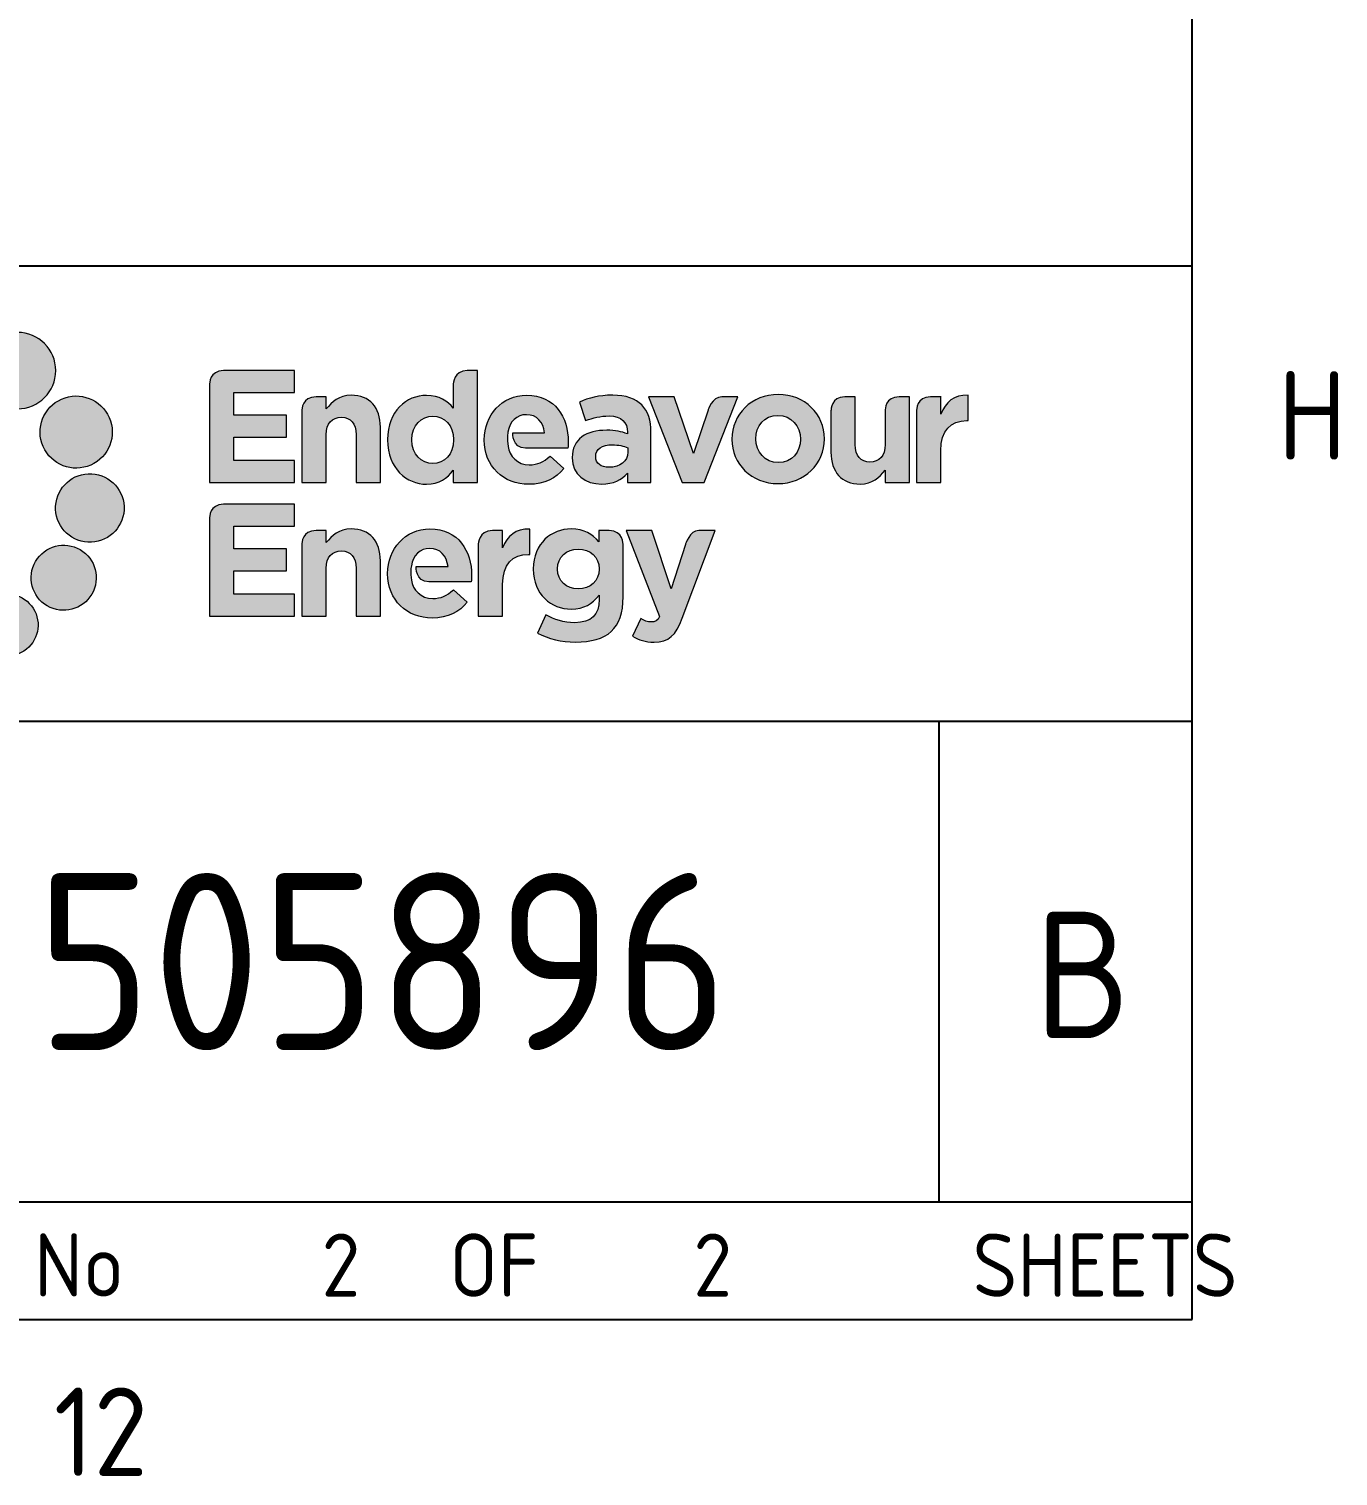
# Paper-space layout 'Sheet(2)' of a CAD drawing. Header units: metres, sheet in millimetres. Extents: x -19 to 815, y -968 to -382.
# Drawn here: x 759.8 to 811.6, y -965.7 to -908.5 of the extents above; entities that cross this region are included whole.
import ezdxf
from ezdxf.enums import TextEntityAlignment as Align

# ---------------------------------------------------------------- set-up
doc = ezdxf.new("R2010")
doc.units = ezdxf.units.M
doc.layers.get('0').update_dxf_attribs({"color": 6})
doc.layers.add('Notes', color=7, linetype='Continuous')
doc.layers.add('SupportsUG_SP_EXT', color=7, linetype='Continuous')
doc.styles.add('iecISOCP', font='isocp.shx')
doc.styles.get("Standard").update_dxf_attribs({"font": 'arial.ttf'})

# ---------------------------------------------------------------- blocks, each defined once
blk = doc.blocks.new('EE_LOGO')
h = blk.add_hatch(color=7)
edge = h.paths.add_edge_path()
edge.add_spline(control_points=[(-9.932, 4.861), (-9.932, 4.027), (-10.608, 3.351), (-11.442, 3.351), (-12.276, 3.351), (-12.953, 4.027), (-12.953, 4.861), (-12.953, 5.695), (-12.276, 6.371), (-11.442, 6.371), (-10.608, 6.371), (-9.932, 5.695), (-9.932, 4.861)], knot_values=[0, 0, 0, 0, 1, 1, 1, 2, 2, 2, 3, 3, 3, 4, 4, 4, 4], degree=3, periodic=0)
h = blk.add_hatch(color=7)
edge = h.paths.add_edge_path()
edge.add_spline(control_points=[(-3.852, 0.44), (-3.852, 0.44), (-3.852, 4.253), (-3.852, 4.3), (-3.852, 4.346), (-3.85, 4.86), (-3.293, 4.86), (-2.736, 4.861), (-0.486, 4.86), (-0.486, 4.86), (-0.486, 4.86), (-0.486, 3.995), (-0.486, 3.995), (-0.486, 3.995), (-2.886, 3.995), (-2.886, 3.995), (-2.886, 3.995), (-2.886, 3.099), (-2.886, 3.099), (-2.886, 3.099), (-0.802, 3.099), (-0.802, 3.099), (-0.802, 3.099), (-0.802, 2.233), (-0.802, 2.233), (-0.802, 2.233), (-2.886, 2.233), (-2.886, 2.233), (-2.886, 2.233), (-2.886, 1.305), (-2.886, 1.305), (-2.886, 1.305), (-0.486, 1.305), (-0.486, 1.305), (-0.486, 1.305), (-0.486, 0.44), (-0.486, 0.44), (-0.486, 0.44), (-3.852, 0.44), (-3.852, 0.44)], knot_values=[0, 0, 0, 0, 1, 1, 1, 2, 2, 2, 3, 3, 3, 4, 4, 4, 5, 5, 5, 6, 6, 6, 7, 7, 7, 8, 8, 8, 9, 9, 9, 10, 10, 10, 11, 11, 11, 12, 12, 12, 13, 13, 13, 13], degree=3, periodic=0)
h = blk.add_hatch(color=7)
edge = h.paths.add_edge_path(flags=16)
edge.add_spline(control_points=[(5.8, 2.133), (5.8, 2.695), (5.427, 3.067), (4.979, 3.067), (4.531, 3.067), (4.151, 2.701), (4.151, 2.133), (4.151, 2.133), (4.151, 2.12), (4.151, 2.12), (4.151, 1.558), (4.531, 1.185), (4.979, 1.185), (5.427, 1.185), (5.8, 1.558), (5.8, 2.12), (5.8, 2.12), (5.8, 2.133), (5.8, 2.133)], knot_values=[0, 0, 0, 0, 1, 1, 1, 2, 2, 2, 3, 3, 3, 4, 4, 4, 5, 5, 5, 6, 6, 6, 6], degree=3, periodic=0)
edge = h.paths.add_edge_path()
edge.add_spline(control_points=[(5.787, 0.44), (5.787, 0.44), (5.787, 0.92), (5.787, 0.92), (5.554, 0.604), (5.231, 0.371), (4.733, 0.371), (3.943, 0.371), (3.192, 0.99), (3.192, 2.12), (3.192, 2.12), (3.192, 2.133), (3.192, 2.133), (3.192, 3.263), (3.931, 3.882), (4.733, 3.882), (5.244, 3.882), (5.56, 3.648), (5.787, 3.377), (5.787, 3.377), (5.787, 4.266), (5.787, 4.304), (5.787, 4.343), (5.789, 4.861), (6.343, 4.861), (6.731, 4.861), (6.747, 4.861), (6.747, 4.861), (6.747, 4.861), (6.747, 0.44), (6.747, 0.44), (6.747, 0.44), (5.787, 0.44), (5.787, 0.44)], knot_values=[0, 0, 0, 0, 1, 1, 1, 2, 2, 2, 3, 3, 3, 4, 4, 4, 5, 5, 5, 6, 6, 6, 7, 7, 7, 8, 8, 8, 9, 9, 9, 10, 10, 10, 11, 11, 11, 11], degree=3, periodic=0)
h = blk.add_hatch(color=7)
edge = h.paths.add_edge_path()
edge.add_spline(control_points=[(-8.551, 1.129), (-7.829, 1.446), (-7.501, 2.288), (-7.819, 3.008), (-8.136, 3.727), (-8.978, 4.056), (-9.698, 3.738), (-10.419, 3.421), (-10.746, 2.579), (-10.431, 1.859), (-10.113, 1.137), (-9.272, 0.81), (-8.551, 1.129)], knot_values=[0, 0, 0, 0, 1, 1, 1, 2, 2, 2, 3, 3, 3, 4, 4, 4, 4], degree=3, periodic=0)
h = blk.add_hatch(color=7)
edge = h.paths.add_edge_path()
edge.add_spline(control_points=[(1.944, 0.44), (1.944, 0.44), (1.944, 2.328), (1.944, 2.328), (1.944, 2.783), (1.729, 3.017), (1.363, 3.017), (0.996, 3.017), (0.763, 2.783), (0.763, 2.328), (0.763, 2.328), (0.763, 0.44), (0.763, 0.44), (0.763, 0.44), (-0.197, 0.44), (-0.197, 0.44), (-0.197, 0.44), (-0.195, 3.212), (-0.197, 3.27), (-0.198, 3.328), (-0.198, 3.825), (0.36, 3.825), (0.763, 3.825), (0.763, 3.825), (0.763, 3.825), (0.763, 3.825), (0.763, 3.345), (0.763, 3.345), (0.984, 3.629), (1.268, 3.888), (1.754, 3.888), (2.481, 3.888), (2.904, 3.408), (2.904, 2.632), (2.904, 2.632), (2.904, 0.44), (2.904, 0.44), (2.904, 0.44), (1.944, 0.44), (1.944, 0.44)], knot_values=[0, 0, 0, 0, 1, 1, 1, 2, 2, 2, 3, 3, 3, 4, 4, 4, 5, 5, 5, 6, 6, 6, 7, 7, 7, 8, 8, 8, 9, 9, 9, 10, 10, 10, 11, 11, 11, 12, 12, 12, 13, 13, 13, 13], degree=3, periodic=0)
h = blk.add_hatch(color=7)
edge = h.paths.add_edge_path()
edge.add_spline(control_points=[(8.687, 3.89), (7.702, 3.89), (7.014, 3.094), (7.014, 2.128), (7.014, 2.128), (7.014, 2.116), (7.014, 2.116), (7.014, 1.08), (7.765, 0.367), (8.782, 0.367), (9.394, 0.367), (9.849, 0.606), (10.164, 0.998), (10.164, 0.998), (9.615, 1.484), (9.615, 1.484), (9.35, 1.238), (9.116, 1.144), (8.794, 1.137), (8.33, 1.127), (8.001, 1.494), (7.955, 1.865), (7.915, 2.185), (7.929, 2.29), (7.951, 2.43), (8.017, 2.847), (8.289, 3.12), (8.687, 3.12), (9.091, 3.12), (9.344, 2.829), (9.401, 2.4), (9.401, 2.4), (8.14, 2.4), (8.14, 2.4), (8.14, 2.4), (8.117, 1.8), (8.643, 1.8), (9.169, 1.8), (10.323, 1.8), (10.323, 1.8), (10.329, 1.888), (10.335, 1.945), (10.335, 2.04), (10.335, 2.04), (10.335, 2.052), (10.335, 2.052), (10.335, 3.012), (9.817, 3.89), (8.687, 3.89)], knot_values=[0, 0, 0, 0, 1, 1, 1, 2, 2, 2, 3, 3, 3, 4, 4, 4, 5, 5, 5, 6, 6, 6, 7, 7, 7, 8, 8, 8, 9, 9, 9, 10, 10, 10, 11, 11, 11, 12, 12, 12, 13, 13, 13, 14, 14, 14, 15, 15, 15, 16, 16, 16, 16], degree=3, periodic=0)
h = blk.add_hatch(color=7)
edge = h.paths.add_edge_path(flags=16)
edge.add_spline(control_points=[(12.693, 1.804), (12.529, 1.88), (12.315, 1.93), (12.081, 1.93), (11.67, 1.93), (11.418, 1.766), (11.418, 1.463), (11.418, 1.463), (11.418, 1.45), (11.418, 1.45), (11.418, 1.191), (11.632, 1.04), (11.942, 1.04), (12.39, 1.04), (12.693, 1.286), (12.693, 1.633), (12.693, 1.633), (12.693, 1.804), (12.693, 1.804)], knot_values=[0, 0, 0, 0, 1, 1, 1, 2, 2, 2, 3, 3, 3, 4, 4, 4, 5, 5, 5, 6, 6, 6, 6], degree=3, periodic=0)
edge = h.paths.add_edge_path()
edge.add_spline(control_points=[(12.674, 0.44), (12.674, 0.44), (12.674, 0.806), (12.674, 0.806), (12.441, 0.547), (12.119, 0.377), (11.651, 0.377), (11.014, 0.377), (10.489, 0.743), (10.489, 1.412), (10.489, 1.412), (10.489, 1.425), (10.489, 1.425), (10.489, 2.164), (11.051, 2.505), (11.853, 2.505), (12.194, 2.505), (12.441, 2.448), (12.68, 2.366), (12.68, 2.366), (12.68, 2.423), (12.68, 2.423), (12.68, 2.82), (12.434, 3.069), (11.954, 3.069), (11.588, 3.069), (11.329, 2.999), (11.02, 2.886), (11.02, 2.886), (10.78, 3.618), (10.78, 3.618), (11.152, 3.782), (11.519, 3.89), (12.093, 3.89), (13.142, 3.89), (13.603, 3.347), (13.603, 2.431), (13.603, 2.431), (13.603, 0.44), (13.603, 0.44), (13.603, 0.44), (12.674, 0.44), (12.674, 0.44)], knot_values=[0, 0, 0, 0, 1, 1, 1, 2, 2, 2, 3, 3, 3, 4, 4, 4, 5, 5, 5, 6, 6, 6, 7, 7, 7, 8, 8, 8, 9, 9, 9, 10, 10, 10, 11, 11, 11, 12, 12, 12, 13, 13, 13, 14, 14, 14, 14], degree=3, periodic=0)
h = blk.add_hatch(color=7)
edge = h.paths.add_edge_path()
edge.add_spline(control_points=[(15.712, 0.441), (15.712, 0.441), (14.841, 0.441), (14.841, 0.441), (14.841, 0.441), (13.508, 3.828), (13.508, 3.828), (13.508, 3.828), (14.525, 3.828), (14.525, 3.828), (14.525, 3.828), (15.283, 1.584), (15.283, 1.584), (15.283, 1.584), (15.86, 3.296), (15.86, 3.296), (15.86, 3.296), (16.025, 3.828), (16.404, 3.828), (16.783, 3.828), (17.044, 3.828), (17.044, 3.828), (17.044, 3.828), (15.712, 0.441), (15.712, 0.441)], knot_values=[0, 0, 0, 0, 1, 1, 1, 2, 2, 2, 3, 3, 3, 4, 4, 4, 5, 5, 5, 6, 6, 6, 7, 7, 7, 8, 8, 8, 8], degree=3, periodic=0)
h = blk.add_hatch(color=7)
edge = h.paths.add_edge_path(flags=16)
edge.add_spline(control_points=[(19.518, 2.158), (19.518, 2.657), (19.157, 3.092), (18.627, 3.092), (18.078, 3.092), (17.749, 2.669), (17.749, 2.171), (17.749, 2.171), (17.749, 2.158), (17.749, 2.158), (17.749, 1.659), (18.109, 1.223), (18.64, 1.223), (19.189, 1.223), (19.518, 1.646), (19.518, 2.145), (19.518, 2.145), (19.518, 2.158), (19.518, 2.158)], knot_values=[0, 0, 0, 0, 1, 1, 1, 2, 2, 2, 3, 3, 3, 4, 4, 4, 5, 5, 5, 6, 6, 6, 6], degree=3, periodic=0)
edge = h.paths.add_edge_path()
edge.add_spline(control_points=[(18.627, 0.396), (17.579, 0.396), (16.802, 1.173), (16.802, 2.145), (16.802, 2.145), (16.802, 2.158), (16.802, 2.158), (16.802, 3.13), (17.585, 3.92), (18.64, 3.92), (19.688, 3.92), (20.465, 3.143), (20.465, 2.171), (20.465, 2.171), (20.465, 2.158), (20.465, 2.158), (20.465, 1.185), (19.682, 0.396), (18.627, 0.396)], knot_values=[0, 0, 0, 0, 1, 1, 1, 2, 2, 2, 3, 3, 3, 4, 4, 4, 5, 5, 5, 6, 6, 6, 6], degree=3, periodic=0)
h = blk.add_hatch(color=7)
edge = h.paths.add_edge_path()
edge.add_spline(control_points=[(22.864, 0.44), (22.864, 0.44), (22.864, 0.92), (22.864, 0.92), (22.643, 0.636), (22.359, 0.377), (21.872, 0.377), (21.146, 0.377), (20.723, 0.857), (20.723, 1.633), (20.723, 1.633), (20.723, 3.221), (20.723, 3.269), (20.723, 3.317), (20.719, 3.825), (21.276, 3.825), (21.683, 3.825), (21.683, 3.825), (21.683, 3.825), (21.683, 3.825), (21.683, 1.937), (21.683, 1.937), (21.683, 1.482), (21.898, 1.248), (22.264, 1.248), (22.63, 1.248), (22.864, 1.482), (22.864, 1.937), (22.864, 1.937), (22.864, 3.204), (22.864, 3.27), (22.864, 3.338), (22.87, 3.825), (23.421, 3.825), (23.824, 3.825), (23.824, 3.825), (23.824, 3.825), (23.824, 3.825), (23.824, 0.44), (23.824, 0.44), (23.824, 0.44), (22.864, 0.44), (22.864, 0.44)], knot_values=[0, 0, 0, 0, 1, 1, 1, 2, 2, 2, 3, 3, 3, 4, 4, 4, 5, 5, 5, 6, 6, 6, 7, 7, 7, 8, 8, 8, 9, 9, 9, 10, 10, 10, 11, 11, 11, 12, 12, 12, 13, 13, 13, 14, 14, 14, 14], degree=3, periodic=0)
h = blk.add_hatch(color=7)
edge = h.paths.add_edge_path()
edge.add_spline(control_points=[(26.094, 2.884), (25.456, 2.884), (25.065, 2.499), (25.065, 1.691), (25.065, 1.691), (25.065, 0.441), (25.065, 0.441), (25.065, 0.441), (24.105, 0.441), (24.105, 0.441), (24.105, 0.441), (24.105, 3.238), (24.105, 3.269), (24.105, 3.3), (24.103, 3.825), (24.662, 3.825), (25.221, 3.825), (25.065, 3.825), (25.065, 3.825), (25.065, 3.825), (25.065, 3.143), (25.065, 3.143), (25.261, 3.611), (25.576, 3.914), (26.144, 3.889), (26.144, 3.889), (26.144, 2.884), (26.144, 2.884), (26.144, 2.884), (26.094, 2.884), (26.094, 2.884)], knot_values=[0, 0, 0, 0, 1, 1, 1, 2, 2, 2, 3, 3, 3, 4, 4, 4, 5, 5, 5, 6, 6, 6, 7, 7, 7, 8, 8, 8, 9, 9, 9, 10, 10, 10, 10], degree=3, periodic=0)
h = blk.add_hatch(color=7)
edge = h.paths.add_edge_path()
edge.add_spline(control_points=[(-8.66, -1.921), (-7.912, -1.963), (-7.274, -1.392), (-7.231, -0.645), (-7.186, 0.102), (-7.76, 0.74), (-8.507, 0.784), (-9.254, 0.827), (-9.893, 0.256), (-9.936, -0.492), (-9.977, -1.238), (-9.407, -1.878), (-8.66, -1.921)], knot_values=[0, 0, 0, 0, 1, 1, 1, 2, 2, 2, 3, 3, 3, 4, 4, 4, 4], degree=3, periodic=0)
h = blk.add_hatch(color=7)
edge = h.paths.add_edge_path()
edge.add_spline(control_points=[(-3.852, -4.844), (-3.852, -4.844), (-3.852, -1.031), (-3.852, -0.984), (-3.852, -0.938), (-3.85, -0.425), (-3.293, -0.424), (-2.736, -0.424), (-0.486, -0.424), (-0.486, -0.424), (-0.486, -0.424), (-0.486, -1.289), (-0.486, -1.289), (-0.486, -1.289), (-2.886, -1.289), (-2.886, -1.289), (-2.886, -1.289), (-2.886, -2.186), (-2.886, -2.186), (-2.886, -2.186), (-0.802, -2.186), (-0.802, -2.186), (-0.802, -2.186), (-0.802, -3.051), (-0.802, -3.051), (-0.802, -3.051), (-2.886, -3.051), (-2.886, -3.051), (-2.886, -3.051), (-2.886, -3.98), (-2.886, -3.98), (-2.886, -3.98), (-0.486, -3.98), (-0.486, -3.98), (-0.486, -3.98), (-0.486, -4.844), (-0.486, -4.844), (-0.486, -4.844), (-3.852, -4.844), (-3.852, -4.844)], knot_values=[0, 0, 0, 0, 1, 1, 1, 2, 2, 2, 3, 3, 3, 4, 4, 4, 5, 5, 5, 6, 6, 6, 7, 7, 7, 8, 8, 8, 9, 9, 9, 10, 10, 10, 11, 11, 11, 12, 12, 12, 13, 13, 13, 13], degree=3, periodic=0)
h = blk.add_hatch(color=7)
edge = h.paths.add_edge_path()
edge.add_spline(control_points=[(1.944, -4.844), (1.944, -4.844), (1.944, -2.956), (1.944, -2.956), (1.944, -2.502), (1.729, -2.267), (1.363, -2.267), (0.996, -2.267), (0.763, -2.502), (0.763, -2.956), (0.763, -2.956), (0.763, -4.844), (0.763, -4.844), (0.763, -4.844), (-0.197, -4.844), (-0.197, -4.844), (-0.197, -4.844), (-0.195, -2.072), (-0.197, -2.014), (-0.198, -1.956), (-0.198, -1.459), (0.36, -1.459), (0.763, -1.459), (0.763, -1.459), (0.763, -1.459), (0.763, -1.459), (0.763, -1.939), (0.763, -1.939), (0.984, -1.655), (1.268, -1.396), (1.754, -1.396), (2.481, -1.396), (2.904, -1.876), (2.904, -2.653), (2.904, -2.653), (2.904, -4.844), (2.904, -4.844), (2.904, -4.844), (1.944, -4.844), (1.944, -4.844)], knot_values=[0, 0, 0, 0, 1, 1, 1, 2, 2, 2, 3, 3, 3, 4, 4, 4, 5, 5, 5, 6, 6, 6, 7, 7, 7, 8, 8, 8, 9, 9, 9, 10, 10, 10, 11, 11, 11, 12, 12, 12, 13, 13, 13, 13], degree=3, periodic=0)
h = blk.add_hatch(color=7)
edge = h.paths.add_edge_path()
edge.add_spline(control_points=[(4.865, -1.396), (3.88, -1.396), (3.192, -2.192), (3.192, -3.158), (3.192, -3.158), (3.192, -3.171), (3.192, -3.171), (3.192, -4.206), (3.943, -4.92), (4.96, -4.92), (5.572, -4.92), (6.027, -4.68), (6.343, -4.288), (6.343, -4.288), (5.794, -3.802), (5.794, -3.802), (5.528, -4.048), (5.295, -4.143), (4.973, -4.149), (4.508, -4.159), (4.18, -3.793), (4.133, -3.421), (4.093, -3.101), (4.107, -2.996), (4.129, -2.856), (4.195, -2.439), (4.467, -2.167), (4.865, -2.167), (5.269, -2.167), (5.522, -2.457), (5.579, -2.886), (5.579, -2.886), (4.318, -2.886), (4.318, -2.886), (4.318, -2.886), (4.295, -3.486), (4.821, -3.486), (5.347, -3.486), (6.501, -3.486), (6.501, -3.486), (6.507, -3.398), (6.513, -3.341), (6.513, -3.246), (6.513, -3.246), (6.513, -3.234), (6.513, -3.234), (6.513, -2.274), (5.995, -1.396), (4.865, -1.396)], knot_values=[0, 0, 0, 0, 1, 1, 1, 2, 2, 2, 3, 3, 3, 4, 4, 4, 5, 5, 5, 6, 6, 6, 7, 7, 7, 8, 8, 8, 9, 9, 9, 10, 10, 10, 11, 11, 11, 12, 12, 12, 13, 13, 13, 14, 14, 14, 15, 15, 15, 16, 16, 16, 16], degree=3, periodic=0)
h = blk.add_hatch(color=7)
edge = h.paths.add_edge_path()
edge.add_spline(control_points=[(8.766, -2.404), (8.128, -2.404), (7.736, -2.789), (7.736, -3.598), (7.736, -3.598), (7.736, -4.848), (7.736, -4.848), (7.736, -4.848), (6.776, -4.848), (6.776, -4.848), (6.776, -4.848), (6.776, -2.05), (6.776, -2.019), (6.776, -1.989), (6.774, -1.463), (7.333, -1.463), (7.736, -1.463), (7.736, -1.463), (7.736, -1.463), (7.736, -1.463), (7.736, -2.145), (7.736, -2.145), (7.932, -1.678), (8.247, -1.375), (8.816, -1.4), (8.816, -1.4), (8.816, -2.404), (8.816, -2.404), (8.816, -2.404), (8.766, -2.404), (8.766, -2.404)], knot_values=[0, 0, 0, 0, 1, 1, 1, 2, 2, 2, 3, 3, 3, 4, 4, 4, 5, 5, 5, 6, 6, 6, 7, 7, 7, 8, 8, 8, 9, 9, 9, 10, 10, 10, 10], degree=3, periodic=0)
h = blk.add_hatch(color=7)
edge = h.paths.add_edge_path(flags=16)
edge.add_spline(control_points=[(11.557, -2.975), (11.557, -2.514), (11.198, -2.192), (10.73, -2.192), (10.263, -2.192), (9.909, -2.514), (9.909, -2.975), (9.909, -2.975), (9.909, -2.988), (9.909, -2.988), (9.909, -3.455), (10.263, -3.771), (10.73, -3.771), (11.198, -3.771), (11.557, -3.448), (11.557, -2.988), (11.557, -2.988), (11.557, -2.975), (11.557, -2.975)], knot_values=[0, 0, 0, 0, 1, 1, 1, 2, 2, 2, 3, 3, 3, 4, 4, 4, 5, 5, 5, 6, 6, 6, 6], degree=3, periodic=0)
edge = h.paths.add_edge_path()
edge.add_spline(control_points=[(10.617, -5.867), (10.067, -5.867), (9.549, -5.741), (9.12, -5.513), (9.12, -5.513), (9.448, -4.793), (9.448, -4.793), (9.796, -4.989), (10.143, -5.103), (10.592, -5.103), (11.248, -5.103), (11.557, -4.787), (11.557, -4.181), (11.557, -4.181), (11.557, -4.017), (11.557, -4.017), (11.273, -4.358), (10.964, -4.566), (10.452, -4.566), (9.663, -4.566), (8.949, -3.991), (8.949, -2.988), (8.949, -2.988), (8.949, -2.975), (8.949, -2.975), (8.949, -1.965), (9.676, -1.396), (10.452, -1.396), (10.976, -1.396), (11.286, -1.617), (11.545, -1.901), (11.545, -1.901), (11.545, -1.459), (11.545, -1.459), (11.545, -1.459), (11.545, -1.459), (11.952, -1.459), (12.509, -1.459), (12.505, -2.018), (12.505, -2.018), (12.505, -2.018), (12.505, -4.08), (12.505, -4.08), (12.505, -5.355), (11.873, -5.867), (10.617, -5.867)], knot_values=[0, 0, 0, 0, 1, 1, 1, 2, 2, 2, 3, 3, 3, 4, 4, 4, 5, 5, 5, 6, 6, 6, 7, 7, 7, 8, 8, 8, 9, 9, 9, 10, 10, 10, 11, 11, 11, 12, 12, 12, 13, 13, 13, 14, 14, 14, 15, 15, 15, 15], degree=3, periodic=0)
h = blk.add_hatch(color=7)
edge = h.paths.add_edge_path()
edge.add_spline(control_points=[(14.843, -4.923), (14.584, -5.612), (14.306, -5.871), (13.732, -5.871), (13.384, -5.871), (13.125, -5.782), (12.879, -5.637), (12.879, -5.637), (13.201, -4.942), (13.201, -4.942), (13.328, -5.018), (13.486, -5.075), (13.612, -5.075), (13.776, -5.075), (13.864, -5.025), (13.947, -4.854), (13.947, -4.854), (12.62, -1.457), (12.62, -1.457), (12.62, -1.457), (13.637, -1.457), (13.637, -1.457), (13.637, -1.457), (14.407, -3.762), (14.407, -3.762), (14.407, -3.762), (14.967, -2.015), (14.967, -2.015), (14.967, -2.015), (15.138, -1.457), (15.498, -1.457), (15.858, -1.457), (16.144, -1.457), (16.144, -1.457), (16.144, -1.457), (14.843, -4.923), (14.843, -4.923)], knot_values=[0, 0, 0, 0, 1, 1, 1, 2, 2, 2, 3, 3, 3, 4, 4, 4, 5, 5, 5, 6, 6, 6, 7, 7, 7, 8, 8, 8, 9, 9, 9, 10, 10, 10, 11, 11, 11, 12, 12, 12, 12], degree=3, periodic=0)
h = blk.add_hatch(color=7)
edge = h.paths.add_edge_path()
edge.add_spline(control_points=[(-10.266, -4.439), (-9.654, -4.794), (-8.863, -4.589), (-8.506, -3.974), (-8.149, -3.359), (-8.356, -2.573), (-8.968, -2.215), (-9.583, -1.856), (-10.371, -2.064), (-10.729, -2.678), (-11.089, -3.292), (-10.881, -4.08), (-10.266, -4.439)], knot_values=[0, 0, 0, 0, 1, 1, 1, 2, 2, 2, 3, 3, 3, 4, 4, 4, 4], degree=3, periodic=0)
h = blk.add_hatch(color=7)
edge = h.paths.add_edge_path()
edge.add_spline(control_points=[(-12.879, -5.857), (-12.516, -6.425), (-11.757, -6.59), (-11.19, -6.225), (-10.623, -5.859), (-10.461, -5.104), (-10.823, -4.534), (-11.191, -3.967), (-11.947, -3.803), (-12.514, -4.169), (-13.081, -4.533), (-13.248, -5.291), (-12.879, -5.857)], knot_values=[0, 0, 0, 0, 1, 1, 1, 2, 2, 2, 3, 3, 3, 4, 4, 4, 4], degree=3, periodic=0)
at = {"color": 7, "lineweight": 0}
for points, knots in [([(-9.932, 4.861), (-9.932, 4.027), (-10.608, 3.351), (-11.442, 3.351), (-12.276, 3.351), (-12.953, 4.027), (-12.953, 4.861), (-12.953, 5.695), (-12.276, 6.371), (-11.442, 6.371), (-10.608, 6.371), (-9.932, 5.695), (-9.932, 4.861)], [0, 0, 0, 0, 1, 1, 1, 2, 2, 2, 3, 3, 3, 4, 4, 4, 4]), ([(-3.852, 0.44), (-3.852, 0.44), (-3.852, 4.253), (-3.852, 4.3), (-3.852, 4.346), (-3.85, 4.86), (-3.293, 4.86), (-2.736, 4.861), (-0.486, 4.86), (-0.486, 4.86), (-0.486, 4.86), (-0.486, 3.995), (-0.486, 3.995), (-0.486, 3.995), (-2.886, 3.995), (-2.886, 3.995), (-2.886, 3.995), (-2.886, 3.099), (-2.886, 3.099), (-2.886, 3.099), (-0.802, 3.099), (-0.802, 3.099), (-0.802, 3.099), (-0.802, 2.233), (-0.802, 2.233), (-0.802, 2.233), (-2.886, 2.233), (-2.886, 2.233), (-2.886, 2.233), (-2.886, 1.305), (-2.886, 1.305), (-2.886, 1.305), (-0.486, 1.305), (-0.486, 1.305), (-0.486, 1.305), (-0.486, 0.44), (-0.486, 0.44), (-0.486, 0.44), (-3.852, 0.44), (-3.852, 0.44)], [0, 0, 0, 0, 1, 1, 1, 2, 2, 2, 3, 3, 3, 4, 4, 4, 5, 5, 5, 6, 6, 6, 7, 7, 7, 8, 8, 8, 9, 9, 9, 10, 10, 10, 11, 11, 11, 12, 12, 12, 13, 13, 13, 13]), ([(5.787, 0.44), (5.787, 0.44), (5.787, 0.92), (5.787, 0.92), (5.554, 0.604), (5.231, 0.371), (4.733, 0.371), (3.943, 0.371), (3.192, 0.99), (3.192, 2.12), (3.192, 2.12), (3.192, 2.133), (3.192, 2.133), (3.192, 3.263), (3.931, 3.882), (4.733, 3.882), (5.244, 3.882), (5.56, 3.648), (5.787, 3.377), (5.787, 3.377), (5.787, 4.266), (5.787, 4.304), (5.787, 4.343), (5.789, 4.861), (6.343, 4.861), (6.731, 4.861), (6.747, 4.861), (6.747, 4.861), (6.747, 4.861), (6.747, 0.44), (6.747, 0.44), (6.747, 0.44), (5.787, 0.44), (5.787, 0.44)], [0, 0, 0, 0, 1, 1, 1, 2, 2, 2, 3, 3, 3, 4, 4, 4, 5, 5, 5, 6, 6, 6, 7, 7, 7, 8, 8, 8, 9, 9, 9, 10, 10, 10, 11, 11, 11, 11]), ([(-8.551, 1.129), (-7.829, 1.446), (-7.501, 2.288), (-7.819, 3.008), (-8.136, 3.727), (-8.978, 4.056), (-9.698, 3.738), (-10.419, 3.421), (-10.746, 2.579), (-10.431, 1.859), (-10.113, 1.137), (-9.272, 0.81), (-8.551, 1.129)], [0, 0, 0, 0, 1, 1, 1, 2, 2, 2, 3, 3, 3, 4, 4, 4, 4]), ([(1.944, 0.44), (1.944, 0.44), (1.944, 2.328), (1.944, 2.328), (1.944, 2.783), (1.729, 3.017), (1.363, 3.017), (0.996, 3.017), (0.763, 2.783), (0.763, 2.328), (0.763, 2.328), (0.763, 0.44), (0.763, 0.44), (0.763, 0.44), (-0.197, 0.44), (-0.197, 0.44), (-0.197, 0.44), (-0.195, 3.212), (-0.197, 3.27), (-0.198, 3.328), (-0.198, 3.825), (0.36, 3.825), (0.763, 3.825), (0.763, 3.825), (0.763, 3.825), (0.763, 3.825), (0.763, 3.345), (0.763, 3.345), (0.984, 3.629), (1.268, 3.888), (1.754, 3.888), (2.481, 3.888), (2.904, 3.408), (2.904, 2.632), (2.904, 2.632), (2.904, 0.44), (2.904, 0.44), (2.904, 0.44), (1.944, 0.44), (1.944, 0.44)], [0, 0, 0, 0, 1, 1, 1, 2, 2, 2, 3, 3, 3, 4, 4, 4, 5, 5, 5, 6, 6, 6, 7, 7, 7, 8, 8, 8, 9, 9, 9, 10, 10, 10, 11, 11, 11, 12, 12, 12, 13, 13, 13, 13]), ([(8.687, 3.89), (7.702, 3.89), (7.014, 3.094), (7.014, 2.128), (7.014, 2.128), (7.014, 2.116), (7.014, 2.116), (7.014, 1.08), (7.765, 0.367), (8.782, 0.367), (9.394, 0.367), (9.849, 0.606), (10.164, 0.998), (10.164, 0.998), (9.615, 1.484), (9.615, 1.484), (9.35, 1.238), (9.116, 1.144), (8.794, 1.137), (8.33, 1.127), (8.001, 1.494), (7.955, 1.865), (7.915, 2.185), (7.929, 2.29), (7.951, 2.43), (8.017, 2.847), (8.289, 3.12), (8.687, 3.12), (9.091, 3.12), (9.344, 2.829), (9.401, 2.4), (9.401, 2.4), (8.14, 2.4), (8.14, 2.4), (8.14, 2.4), (8.117, 1.8), (8.643, 1.8), (9.169, 1.8), (10.323, 1.8), (10.323, 1.8), (10.329, 1.888), (10.335, 1.945), (10.335, 2.04), (10.335, 2.04), (10.335, 2.052), (10.335, 2.052), (10.335, 3.012), (9.817, 3.89), (8.687, 3.89)], [0, 0, 0, 0, 1, 1, 1, 2, 2, 2, 3, 3, 3, 4, 4, 4, 5, 5, 5, 6, 6, 6, 7, 7, 7, 8, 8, 8, 9, 9, 9, 10, 10, 10, 11, 11, 11, 12, 12, 12, 13, 13, 13, 14, 14, 14, 15, 15, 15, 16, 16, 16, 16]), ([(12.674, 0.44), (12.674, 0.44), (12.674, 0.806), (12.674, 0.806), (12.441, 0.547), (12.119, 0.377), (11.651, 0.377), (11.014, 0.377), (10.489, 0.743), (10.489, 1.412), (10.489, 1.412), (10.489, 1.425), (10.489, 1.425), (10.489, 2.164), (11.051, 2.505), (11.853, 2.505), (12.194, 2.505), (12.441, 2.448), (12.68, 2.366), (12.68, 2.366), (12.68, 2.423), (12.68, 2.423), (12.68, 2.82), (12.434, 3.069), (11.954, 3.069), (11.588, 3.069), (11.329, 2.999), (11.02, 2.886), (11.02, 2.886), (10.78, 3.618), (10.78, 3.618), (11.152, 3.782), (11.519, 3.89), (12.093, 3.89), (13.142, 3.89), (13.603, 3.347), (13.603, 2.431), (13.603, 2.431), (13.603, 0.44), (13.603, 0.44), (13.603, 0.44), (12.674, 0.44), (12.674, 0.44)], [0, 0, 0, 0, 1, 1, 1, 2, 2, 2, 3, 3, 3, 4, 4, 4, 5, 5, 5, 6, 6, 6, 7, 7, 7, 8, 8, 8, 9, 9, 9, 10, 10, 10, 11, 11, 11, 12, 12, 12, 13, 13, 13, 14, 14, 14, 14]), ([(15.712, 0.441), (15.712, 0.441), (14.841, 0.441), (14.841, 0.441), (14.841, 0.441), (13.508, 3.828), (13.508, 3.828), (13.508, 3.828), (14.525, 3.828), (14.525, 3.828), (14.525, 3.828), (15.283, 1.584), (15.283, 1.584), (15.283, 1.584), (15.86, 3.296), (15.86, 3.296), (15.86, 3.296), (16.025, 3.828), (16.404, 3.828), (16.783, 3.828), (17.044, 3.828), (17.044, 3.828), (17.044, 3.828), (15.712, 0.441), (15.712, 0.441)], [0, 0, 0, 0, 1, 1, 1, 2, 2, 2, 3, 3, 3, 4, 4, 4, 5, 5, 5, 6, 6, 6, 7, 7, 7, 8, 8, 8, 8]), ([(18.627, 0.396), (17.579, 0.396), (16.802, 1.173), (16.802, 2.145), (16.802, 2.145), (16.802, 2.158), (16.802, 2.158), (16.802, 3.13), (17.585, 3.92), (18.64, 3.92), (19.688, 3.92), (20.465, 3.143), (20.465, 2.171), (20.465, 2.171), (20.465, 2.158), (20.465, 2.158), (20.465, 1.185), (19.682, 0.396), (18.627, 0.396)], [0, 0, 0, 0, 1, 1, 1, 2, 2, 2, 3, 3, 3, 4, 4, 4, 5, 5, 5, 6, 6, 6, 6]), ([(22.864, 0.44), (22.864, 0.44), (22.864, 0.92), (22.864, 0.92), (22.643, 0.636), (22.359, 0.377), (21.872, 0.377), (21.146, 0.377), (20.723, 0.857), (20.723, 1.633), (20.723, 1.633), (20.723, 3.221), (20.723, 3.269), (20.723, 3.317), (20.719, 3.825), (21.276, 3.825), (21.683, 3.825), (21.683, 3.825), (21.683, 3.825), (21.683, 3.825), (21.683, 1.937), (21.683, 1.937), (21.683, 1.482), (21.898, 1.248), (22.264, 1.248), (22.63, 1.248), (22.864, 1.482), (22.864, 1.937), (22.864, 1.937), (22.864, 3.204), (22.864, 3.27), (22.864, 3.338), (22.87, 3.825), (23.421, 3.825), (23.824, 3.825), (23.824, 3.825), (23.824, 3.825), (23.824, 3.825), (23.824, 0.44), (23.824, 0.44), (23.824, 0.44), (22.864, 0.44), (22.864, 0.44)], [0, 0, 0, 0, 1, 1, 1, 2, 2, 2, 3, 3, 3, 4, 4, 4, 5, 5, 5, 6, 6, 6, 7, 7, 7, 8, 8, 8, 9, 9, 9, 10, 10, 10, 11, 11, 11, 12, 12, 12, 13, 13, 13, 14, 14, 14, 14]), ([(26.094, 2.884), (25.456, 2.884), (25.065, 2.499), (25.065, 1.691), (25.065, 1.691), (25.065, 0.441), (25.065, 0.441), (25.065, 0.441), (24.105, 0.441), (24.105, 0.441), (24.105, 0.441), (24.105, 3.238), (24.105, 3.269), (24.105, 3.3), (24.103, 3.825), (24.662, 3.825), (25.221, 3.825), (25.065, 3.825), (25.065, 3.825), (25.065, 3.825), (25.065, 3.143), (25.065, 3.143), (25.261, 3.611), (25.576, 3.914), (26.144, 3.889), (26.144, 3.889), (26.144, 2.884), (26.144, 2.884), (26.144, 2.884), (26.094, 2.884), (26.094, 2.884)], [0, 0, 0, 0, 1, 1, 1, 2, 2, 2, 3, 3, 3, 4, 4, 4, 5, 5, 5, 6, 6, 6, 7, 7, 7, 8, 8, 8, 9, 9, 9, 10, 10, 10, 10]), ([(5.8, 2.133), (5.8, 2.695), (5.427, 3.067), (4.979, 3.067), (4.531, 3.067), (4.151, 2.701), (4.151, 2.133), (4.151, 2.133), (4.151, 2.12), (4.151, 2.12), (4.151, 1.558), (4.531, 1.185), (4.979, 1.185), (5.427, 1.185), (5.8, 1.558), (5.8, 2.12), (5.8, 2.12), (5.8, 2.133), (5.8, 2.133)], [0, 0, 0, 0, 1, 1, 1, 2, 2, 2, 3, 3, 3, 4, 4, 4, 5, 5, 5, 6, 6, 6, 6]), ([(19.518, 2.158), (19.518, 2.657), (19.157, 3.092), (18.627, 3.092), (18.078, 3.092), (17.749, 2.669), (17.749, 2.171), (17.749, 2.171), (17.749, 2.158), (17.749, 2.158), (17.749, 1.659), (18.109, 1.223), (18.64, 1.223), (19.189, 1.223), (19.518, 1.646), (19.518, 2.145), (19.518, 2.145), (19.518, 2.158), (19.518, 2.158)], [0, 0, 0, 0, 1, 1, 1, 2, 2, 2, 3, 3, 3, 4, 4, 4, 5, 5, 5, 6, 6, 6, 6]), ([(12.693, 1.804), (12.529, 1.88), (12.315, 1.93), (12.081, 1.93), (11.67, 1.93), (11.418, 1.766), (11.418, 1.463), (11.418, 1.463), (11.418, 1.45), (11.418, 1.45), (11.418, 1.191), (11.632, 1.04), (11.942, 1.04), (12.39, 1.04), (12.693, 1.286), (12.693, 1.633), (12.693, 1.633), (12.693, 1.804), (12.693, 1.804)], [0, 0, 0, 0, 1, 1, 1, 2, 2, 2, 3, 3, 3, 4, 4, 4, 5, 5, 5, 6, 6, 6, 6]), ([(-8.66, -1.921), (-7.912, -1.963), (-7.274, -1.392), (-7.231, -0.645), (-7.186, 0.102), (-7.76, 0.74), (-8.507, 0.784), (-9.254, 0.827), (-9.893, 0.256), (-9.936, -0.492), (-9.977, -1.238), (-9.407, -1.878), (-8.66, -1.921)], [0, 0, 0, 0, 1, 1, 1, 2, 2, 2, 3, 3, 3, 4, 4, 4, 4]), ([(-3.852, -4.844), (-3.852, -4.844), (-3.852, -1.031), (-3.852, -0.984), (-3.852, -0.938), (-3.85, -0.425), (-3.293, -0.424), (-2.736, -0.424), (-0.486, -0.424), (-0.486, -0.424), (-0.486, -0.424), (-0.486, -1.289), (-0.486, -1.289), (-0.486, -1.289), (-2.886, -1.289), (-2.886, -1.289), (-2.886, -1.289), (-2.886, -2.186), (-2.886, -2.186), (-2.886, -2.186), (-0.802, -2.186), (-0.802, -2.186), (-0.802, -2.186), (-0.802, -3.051), (-0.802, -3.051), (-0.802, -3.051), (-2.886, -3.051), (-2.886, -3.051), (-2.886, -3.051), (-2.886, -3.98), (-2.886, -3.98), (-2.886, -3.98), (-0.486, -3.98), (-0.486, -3.98), (-0.486, -3.98), (-0.486, -4.844), (-0.486, -4.844), (-0.486, -4.844), (-3.852, -4.844), (-3.852, -4.844)], [0, 0, 0, 0, 1, 1, 1, 2, 2, 2, 3, 3, 3, 4, 4, 4, 5, 5, 5, 6, 6, 6, 7, 7, 7, 8, 8, 8, 9, 9, 9, 10, 10, 10, 11, 11, 11, 12, 12, 12, 13, 13, 13, 13]), ([(1.944, -4.844), (1.944, -4.844), (1.944, -2.956), (1.944, -2.956), (1.944, -2.502), (1.729, -2.267), (1.363, -2.267), (0.996, -2.267), (0.763, -2.502), (0.763, -2.956), (0.763, -2.956), (0.763, -4.844), (0.763, -4.844), (0.763, -4.844), (-0.197, -4.844), (-0.197, -4.844), (-0.197, -4.844), (-0.195, -2.072), (-0.197, -2.014), (-0.198, -1.956), (-0.198, -1.459), (0.36, -1.459), (0.763, -1.459), (0.763, -1.459), (0.763, -1.459), (0.763, -1.459), (0.763, -1.939), (0.763, -1.939), (0.984, -1.655), (1.268, -1.396), (1.754, -1.396), (2.481, -1.396), (2.904, -1.876), (2.904, -2.653), (2.904, -2.653), (2.904, -4.844), (2.904, -4.844), (2.904, -4.844), (1.944, -4.844), (1.944, -4.844)], [0, 0, 0, 0, 1, 1, 1, 2, 2, 2, 3, 3, 3, 4, 4, 4, 5, 5, 5, 6, 6, 6, 7, 7, 7, 8, 8, 8, 9, 9, 9, 10, 10, 10, 11, 11, 11, 12, 12, 12, 13, 13, 13, 13]), ([(4.865, -1.396), (3.88, -1.396), (3.192, -2.192), (3.192, -3.158), (3.192, -3.158), (3.192, -3.171), (3.192, -3.171), (3.192, -4.206), (3.943, -4.92), (4.96, -4.92), (5.572, -4.92), (6.027, -4.68), (6.343, -4.288), (6.343, -4.288), (5.794, -3.802), (5.794, -3.802), (5.528, -4.048), (5.295, -4.143), (4.973, -4.149), (4.508, -4.159), (4.18, -3.793), (4.133, -3.421), (4.093, -3.101), (4.107, -2.996), (4.129, -2.856), (4.195, -2.439), (4.467, -2.167), (4.865, -2.167), (5.269, -2.167), (5.522, -2.457), (5.579, -2.886), (5.579, -2.886), (4.318, -2.886), (4.318, -2.886), (4.318, -2.886), (4.295, -3.486), (4.821, -3.486), (5.347, -3.486), (6.501, -3.486), (6.501, -3.486), (6.507, -3.398), (6.513, -3.341), (6.513, -3.246), (6.513, -3.246), (6.513, -3.234), (6.513, -3.234), (6.513, -2.274), (5.995, -1.396), (4.865, -1.396)], [0, 0, 0, 0, 1, 1, 1, 2, 2, 2, 3, 3, 3, 4, 4, 4, 5, 5, 5, 6, 6, 6, 7, 7, 7, 8, 8, 8, 9, 9, 9, 10, 10, 10, 11, 11, 11, 12, 12, 12, 13, 13, 13, 14, 14, 14, 15, 15, 15, 16, 16, 16, 16]), ([(8.766, -2.404), (8.128, -2.404), (7.736, -2.789), (7.736, -3.598), (7.736, -3.598), (7.736, -4.848), (7.736, -4.848), (7.736, -4.848), (6.776, -4.848), (6.776, -4.848), (6.776, -4.848), (6.776, -2.05), (6.776, -2.019), (6.776, -1.989), (6.774, -1.463), (7.333, -1.463), (7.736, -1.463), (7.736, -1.463), (7.736, -1.463), (7.736, -1.463), (7.736, -2.145), (7.736, -2.145), (7.932, -1.678), (8.247, -1.375), (8.816, -1.4), (8.816, -1.4), (8.816, -2.404), (8.816, -2.404), (8.816, -2.404), (8.766, -2.404), (8.766, -2.404)], [0, 0, 0, 0, 1, 1, 1, 2, 2, 2, 3, 3, 3, 4, 4, 4, 5, 5, 5, 6, 6, 6, 7, 7, 7, 8, 8, 8, 9, 9, 9, 10, 10, 10, 10]), ([(10.617, -5.867), (10.067, -5.867), (9.549, -5.741), (9.12, -5.513), (9.12, -5.513), (9.448, -4.793), (9.448, -4.793), (9.796, -4.989), (10.143, -5.103), (10.592, -5.103), (11.248, -5.103), (11.557, -4.787), (11.557, -4.181), (11.557, -4.181), (11.557, -4.017), (11.557, -4.017), (11.273, -4.358), (10.964, -4.566), (10.452, -4.566), (9.663, -4.566), (8.949, -3.991), (8.949, -2.988), (8.949, -2.988), (8.949, -2.975), (8.949, -2.975), (8.949, -1.965), (9.676, -1.396), (10.452, -1.396), (10.976, -1.396), (11.286, -1.617), (11.545, -1.901), (11.545, -1.901), (11.545, -1.459), (11.545, -1.459), (11.545, -1.459), (11.545, -1.459), (11.952, -1.459), (12.509, -1.459), (12.505, -2.018), (12.505, -2.018), (12.505, -2.018), (12.505, -4.08), (12.505, -4.08), (12.505, -5.355), (11.873, -5.867), (10.617, -5.867)], [0, 0, 0, 0, 1, 1, 1, 2, 2, 2, 3, 3, 3, 4, 4, 4, 5, 5, 5, 6, 6, 6, 7, 7, 7, 8, 8, 8, 9, 9, 9, 10, 10, 10, 11, 11, 11, 12, 12, 12, 13, 13, 13, 14, 14, 14, 15, 15, 15, 15]), ([(14.843, -4.923), (14.584, -5.612), (14.306, -5.871), (13.732, -5.871), (13.384, -5.871), (13.125, -5.782), (12.879, -5.637), (12.879, -5.637), (13.201, -4.942), (13.201, -4.942), (13.328, -5.018), (13.486, -5.075), (13.612, -5.075), (13.776, -5.075), (13.864, -5.025), (13.947, -4.854), (13.947, -4.854), (12.62, -1.457), (12.62, -1.457), (12.62, -1.457), (13.637, -1.457), (13.637, -1.457), (13.637, -1.457), (14.407, -3.762), (14.407, -3.762), (14.407, -3.762), (14.967, -2.015), (14.967, -2.015), (14.967, -2.015), (15.138, -1.457), (15.498, -1.457), (15.858, -1.457), (16.144, -1.457), (16.144, -1.457), (16.144, -1.457), (14.843, -4.923), (14.843, -4.923)], [0, 0, 0, 0, 1, 1, 1, 2, 2, 2, 3, 3, 3, 4, 4, 4, 5, 5, 5, 6, 6, 6, 7, 7, 7, 8, 8, 8, 9, 9, 9, 10, 10, 10, 11, 11, 11, 12, 12, 12, 12]), ([(-10.266, -4.439), (-9.654, -4.794), (-8.863, -4.589), (-8.506, -3.974), (-8.149, -3.359), (-8.356, -2.573), (-8.968, -2.215), (-9.583, -1.856), (-10.371, -2.064), (-10.729, -2.678), (-11.089, -3.292), (-10.881, -4.08), (-10.266, -4.439)], [0, 0, 0, 0, 1, 1, 1, 2, 2, 2, 3, 3, 3, 4, 4, 4, 4]), ([(11.557, -2.975), (11.557, -2.514), (11.198, -2.192), (10.73, -2.192), (10.263, -2.192), (9.909, -2.514), (9.909, -2.975), (9.909, -2.975), (9.909, -2.988), (9.909, -2.988), (9.909, -3.455), (10.263, -3.771), (10.73, -3.771), (11.198, -3.771), (11.557, -3.448), (11.557, -2.988), (11.557, -2.988), (11.557, -2.975), (11.557, -2.975)], [0, 0, 0, 0, 1, 1, 1, 2, 2, 2, 3, 3, 3, 4, 4, 4, 5, 5, 5, 6, 6, 6, 6]), ([(-12.879, -5.857), (-12.516, -6.425), (-11.757, -6.59), (-11.19, -6.225), (-10.623, -5.859), (-10.461, -5.104), (-10.823, -4.534), (-11.191, -3.967), (-11.947, -3.803), (-12.514, -4.169), (-13.081, -4.533), (-13.248, -5.291), (-12.879, -5.857)], [0, 0, 0, 0, 1, 1, 1, 2, 2, 2, 3, 3, 3, 4, 4, 4, 4])]:
    blk.add_open_spline(points, degree=3, knots=knots, dxfattribs=at)
blk = doc.blocks.new('A1_FRAME_TITLE')
at = {"layer": 'Notes', "linetype": 'Continuous'}
blk.add_line((824.367, 5.973), (824.367, 574.394), dxfattribs=at)
at = {"layer": 'Notes'}
for p, q in [((754.367, 29.618), (824.367, 29.618)), ((814.367, 10.618), (814.367, 29.618)), ((770.367, 10.618), (824.367, 10.618))]:
    blk.add_line(p, q, dxfattribs=at)
at = {"layer": 'Notes', "linetype": 'Continuous', "flags": 128}
for points in [[(123.797, 47.618), (824.367, 47.618)], [(123.798, 5.973), (824.367, 5.973)]]:
    blk.add_lwpolyline(points, dxfattribs=at)
blk.add_blockref('EE_LOGO', (789.367, 38.618))
at = {"layer": 'Notes', "style": 'iecISOCP'}
for s, p in [('H', (827.758, 39.965)), ('12', (779.36, -0.22))]:
    blk.add_text(s, height=3.5, dxfattribs=at).set_placement(p)
blk.add_text('SHEET No         OF            SHEETS', height=2.5, dxfattribs=at).set_placement((797.306, 8.119), align=Align.MIDDLE_CENTER)
at = {"layer": 'Notes', "style": 'iecISOCP', "flags": 8}
blk.add_attdef('VERSION_NO', text='', height=2.5, rotation=90, dxfattribs=at).set_placement((302.037, 43.812), align=Align.MIDDLE_CENTER)
at = {"layer": 'Notes', "style": 'iecISOCP'}
for tag, p in [('CAP_NO', (513.188, 43.457)), ('IE_NUM', (513.05, 37.81)), ('REF_No_1', (335.241, 32.31)), ('REF_1', (362.523, 32.31)), ('HV_SWITCH', (513.463, 32.163)), ('GEN_WO', (441.708, 31.763)), ('REF_No_2', (335.241, 26.31)), ('REF_2', (362.523, 26.31)), ('OH_WO', (441.708, 25.812)), ('UBD_REF', (513.05, 25.828)), ('REF_No_3', (335.241, 20.31)), ('REF_3', (362.523, 20.31)), ('UG_WO', (441.708, 20.052)), ('GIS_MAP_No', (513.05, 20.043)), ('REF_No_4', (335.241, 14.31)), ('REF_4', (362.523, 14.31)), ('HV_OP_DIAG', (513.326, 14.199)), ('SUB_WO', (441.708, 13.812)), ('LGA', (512.945, 7.777)), ('ExportID', (9.082, 2.39))]:
    blk.add_attdef(tag, p, '', height=2.5, dxfattribs=at)
at = {"layer": 'Notes'}
blk.add_attdef('DRAFT_NUM', (29.903, 23.294), '', height=2.5, rotation=90, dxfattribs=at)
at = {"layer": 'Notes', "style": 'iecISOCP'}
for tag, height, p in [('T1', 3.5, (684.374, 39.465)), ('T2', 3.5, (684.374, 34.346)), ('scale', 2.5, (567.756, 33.269)), ('T3', 3.5, (684.374, 28.92)), ('DRAWN', 2.5, (567.756, 24.931)), ('T4', 3.5, (684.374, 23.657)), ('T5', 3.5, (684.374, 18.231)), ('REV', 5, (820.054, 17.095)), ('DATE', 2.5, (567.756, 16.88)), ('T6', 3.5, (684.374, 12.969)), ('DESIGN', 2.5, (605.617, 9.155)), ('CHD', 2.5, (567.756, 8.372))]:
    blk.add_attdef(tag, text='', height=height, dxfattribs=at).set_placement(p, align=Align.CENTER)
blk.add_attdef('NUM', text='', height=7, dxfattribs=at).set_placement((792.367, 20.118), align=Align.MIDDLE_CENTER)
for tag, p in [('NS', (790.712, 8.119)), ('SHTS', (805.412, 8.119))]:
    blk.add_attdef(tag, text='', height=2.5, dxfattribs=at).set_placement(p, align=Align.MIDDLE)
at = {"layer": 'Notes', "style": 'iecISOCP', "flags": 1}
for tag, p in [('ProjectType', (14.175, -26.797)), ('ProjectNumber', (23.56, -26.818)), ('DrawingNumber', (35.514, -26.803)), ('ProjectDescription', (47.564, -26.825)), ('ExportDate', (60.284, -26.789)), ('ExportUserName', (69.155, -26.8)), ('DesignerCompanyName', (81.484, -26.793)), ('ExportAreaOfInterest', (97.1, -26.813)), ('GIS_SUCCESS', (111.997, -26.78)), ('CAD_SUCCESS', (121.789, -26.783)), ('DEPOTCODE', (132.106, -26.877)), ('ExportCategories', (140.083, -26.797)), ('Comments', (154.385, -26.883))]:
    blk.add_attdef(tag, p, '', height=1, dxfattribs=at)

psp = doc.layouts.new('Sheet(2)')

# ---------------------------------------------------------------- block references
at = {"layer": 'SupportsUG_SP_EXT'}
ref = psp.add_blockref('A1_FRAME_TITLE', (-18.572, -965.441), dxfattribs=at)
ref.add_attrib('NUM', '505896', dxfattribs={"layer": 'Notes', "height": 7, "style": 'iecISOCP'}).set_placement((773.795, -945.322), align=Align.MIDDLE_CENTER)
ref.add_attrib('REV', 'B', dxfattribs={"layer": 'Notes', "height": 5, "style": 'iecISOCP'}).set_placement((801.482, -948.345), align=Align.CENTER)
ref.add_attrib('NS', '2', dxfattribs={"layer": 'Notes', "height": 2.5, "style": 'iecISOCP'}).set_placement((772.14, -957.322), align=Align.MIDDLE)
ref.add_attrib('SHTS', '2', dxfattribs={"layer": 'Notes', "height": 2.5, "style": 'iecISOCP'}).set_placement((786.84, -957.322), align=Align.MIDDLE)

doc.saveas('drawing.dxf')
